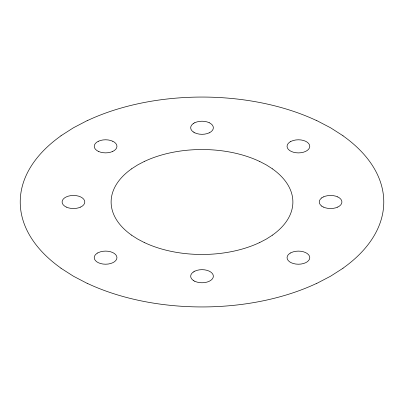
<?xml version="1.0" encoding="UTF-8"?>
<svg xmlns="http://www.w3.org/2000/svg" width="404" height="404" viewBox="0 0 404 404"><rect width="100%" height="100%" fill="white"/><g stroke="black" fill="none" stroke-linecap="round" stroke-linejoin="round"><path stroke-width="0.61" d="M60.969 135.754L73.447 127.78L87.254 120.574M193.183 123.629L194.829 122.68M131.487 168.877L137.724 164.888L144.632 161.287M193.183 272.074L194.829 271.129M321.746 197.854L323.387 196.905M272.518 235.123L266.276 239.107L259.373 242.713M343.031 268.246L330.553 276.22L316.746 283.426M98.425 141.238L96.783 142.183A11.342 6.55 0 0 0 96.788 150.465L98.425 151.414M112.767 151.414L114.413 150.465A11.342 6.55 0 0 0 114.408 142.188L112.767 141.238M209.171 132.86L210.812 131.911A11.342 6.55 0 0 0 210.807 123.634L209.171 122.68M80.608 207.08L82.254 206.136A11.347 6.55 0 0 0 82.249 197.854L80.613 196.905A11.347 6.55 0 0 0 66.286 196.915L64.625 197.854A11.347 6.55 0 0 0 64.66 206.131L66.266 207.08M337.729 207.085L339.375 206.136A11.342 6.55 0 0 0 339.365 197.854L337.729 196.905M316.746 120.574L330.553 127.78L343.031 135.754M259.373 161.287L266.276 164.893L272.518 168.877M194.824 132.86L193.183 131.911M323.387 207.085L321.741 206.136M144.632 242.713L137.729 239.107L131.487 235.123M194.829 281.305L193.188 280.356M87.254 283.421L73.447 276.22L60.969 268.246M316.68 283.376A181.497 104.787 0 0 1 87.325 283.376M61.049 268.206A181.497 104.787 0 0 1 61.049 135.789M87.32 120.624A181.497 104.787 0 0 1 316.675 120.624M342.951 135.789A181.502 104.787 0 0 1 342.951 268.211M259.338 242.688A90.748 52.394 0 0 1 144.662 242.688M131.527 235.103A90.748 52.394 0 0 1 131.527 168.897M144.662 161.312A90.748 52.394 0 0 1 259.338 161.312M272.473 168.897A90.743 52.394 0 0 1 272.478 235.103M337.744 207.07A11.342 6.55 0 0 1 323.412 207.07M321.781 206.131A11.342 6.55 0 0 1 321.786 197.859M323.412 196.92A11.342 6.55 0 0 1 337.744 196.92M209.186 132.845A11.342 6.55 0 0 1 194.849 132.845M193.223 131.906A11.342 6.55 0 0 1 193.223 123.634M194.849 122.695A11.342 6.55 0 0 1 209.181 122.695M194.844 281.29A11.347 6.55 0 0 0 209.181 281.295L210.812 280.356A11.347 6.55 0 0 0 210.812 272.079L209.171 271.124A11.347 6.55 0 0 0 194.844 271.14M193.223 280.356A11.347 6.55 0 0 1 193.223 272.079M80.623 207.07A11.347 6.55 0 0 1 66.286 207.07M112.782 151.399A11.342 6.55 0 0 1 98.45 151.399M98.414 141.249A11.342 6.55 0 0 1 112.746 141.249M97.546 253.015L96.768 253.515A11.342 6.55 0 0 0 96.793 261.802L98.409 262.741A11.342 6.55 0 0 0 112.751 262.741L114.398 261.797A11.347 6.55 0 0 0 114.393 253.515L112.756 252.566A11.342 6.55 0 0 0 98.414 252.591L97.546 253.015M290.38 141.698L289.602 142.193A11.347 6.55 0 0 0 289.602 150.475L291.244 151.424A11.342 6.55 0 0 0 305.601 151.414L307.232 150.475A11.342 6.55 0 0 0 307.222 142.198L305.586 141.249A11.342 6.55 0 0 0 291.264 141.259L290.38 141.698M290.38 253.025L289.602 253.525A11.347 6.55 0 0 0 289.602 261.802L291.244 262.751A11.342 6.55 0 0 0 305.601 262.741L307.232 261.802A11.342 6.55 0 0 0 307.222 253.525L305.586 252.576A11.342 6.55 0 0 0 291.269 252.586L290.38 253.025"/></g></svg>
